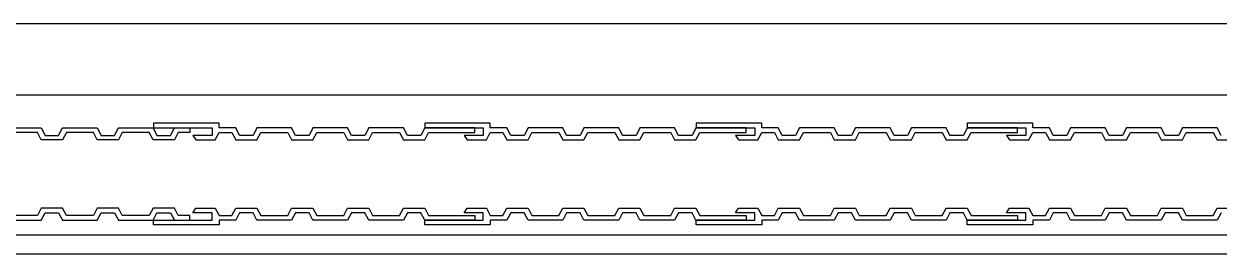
# Model space of a CAD drawing. Header units: inches. Extents: x -12530 to 36157, y 78659 to 110077.
# Drawn here: x 7731.7 to 8041.5, y 87925.6 to 87985.4 of the extents above; entities that cross this region are included whole.
import ezdxf

# ---------------------------------------------------------------- set-up
doc = ezdxf.new("R2010")
doc.units = ezdxf.units.IN
doc.header["$MEASUREMENT"] = 0
doc.layers.add('freecads.com', color=7, linetype='Continuous')

msp = doc.modelspace()

# ---------------------------------------------------------------- linework, layer by layer
at = {"layer": 'freecads.com'}
for p, q in [((8525.8, 87985.43), (7509.26, 87985.43)), ((8480.8, 87966.93), (7509.26, 87966.93)), ((7727.19, 87958.43), (7736.19, 87958.43)), ((7736.19, 87958.43), (7737.19, 87956.48)), ((7740.69, 87956.48), (7741.69, 87958.43)), ((7741.69, 87958.43), (7750.69, 87958.43)), ((7750.69, 87958.43), (7751.69, 87956.48)), ((7755.19, 87956.48), (7756.19, 87958.43)), ((7756.19, 87958.43), (7765.19, 87958.43)), ((7765.19, 87958.43), (7766.19, 87956.48)), ((7782.3, 87959.63), (7765.3, 87959.63)), ((7765.3, 87959.63), (7765.3, 87958.43)), ((7765.3, 87958.43), (7780.5, 87958.43)), ((7769.69, 87956.48), (7770.69, 87958.43)), ((7770.69, 87958.43), (7774.71, 87958.43)), ((7774.71, 87958.43), (7774.71, 87957.23)), ((7780.5, 87958.43), (7780.5, 87956.48)), ((7782.3, 87958.43), (7782.3, 87959.63)), ((7786.6, 87958.43), (7782.3, 87958.43)), ((7787.6, 87956.48), (7786.6, 87958.43)), ((7792.1, 87958.43), (7791.1, 87956.48)), ((7801.1, 87958.43), (7792.1, 87958.43)), ((7802.1, 87956.48), (7801.1, 87958.43)), ((7806.6, 87958.43), (7805.6, 87956.48)), ((7815.6, 87958.43), (7806.6, 87958.43)), ((7816.6, 87956.48), (7815.6, 87958.43)), ((7821.1, 87958.43), (7820.1, 87956.48)), ((7830.1, 87958.43), (7821.1, 87958.43)), ((7831.1, 87956.48), (7830.1, 87958.43)), ((7835.6, 87958.43), (7834.6, 87956.48)), ((7852.59, 87959.63), (7835.59, 87959.63)), ((7835.59, 87959.63), (7835.59, 87958.43)), ((7835.59, 87958.43), (7850.79, 87958.43)), ((7848.6, 87958.43), (7835.6, 87958.43)), ((7848.6, 87957.23), (7848.6, 87958.43)), ((7850.79, 87958.43), (7850.79, 87956.48)), ((7852.59, 87958.43), (7852.59, 87959.63)), ((7856.89, 87958.43), (7852.59, 87958.43)), ((7857.89, 87956.48), (7856.89, 87958.43)), ((7862.39, 87958.43), (7861.39, 87956.48)), ((7871.39, 87958.43), (7862.39, 87958.43)), ((7872.39, 87956.48), (7871.39, 87958.43)), ((7876.89, 87958.43), (7875.89, 87956.48)), ((7885.89, 87958.43), (7876.89, 87958.43)), ((7886.89, 87956.48), (7885.89, 87958.43)), ((7891.39, 87958.43), (7890.39, 87956.48)), ((7900.39, 87958.43), (7891.39, 87958.43)), ((7901.39, 87956.48), (7900.39, 87958.43)), ((7905.89, 87958.43), (7904.89, 87956.48)), ((7918.89, 87958.43), (7905.89, 87958.43)), ((7922.96, 87959.63), (7905.96, 87959.63)), ((7905.96, 87959.63), (7905.96, 87958.43)), ((7905.96, 87958.43), (7921.16, 87958.43)), ((7918.89, 87957.23), (7918.89, 87958.43)), ((7921.16, 87958.43), (7921.16, 87956.48)), ((7922.96, 87958.43), (7922.96, 87959.63)), ((7927.26, 87958.43), (7922.96, 87958.43)), ((7928.26, 87956.48), (7927.26, 87958.43)), ((7932.76, 87958.43), (7931.76, 87956.48)), ((7941.76, 87958.43), (7932.76, 87958.43)), ((7942.76, 87956.48), (7941.76, 87958.43)), ((7947.26, 87958.43), (7946.26, 87956.48)), ((7956.26, 87958.43), (7947.26, 87958.43)), ((7957.26, 87956.48), (7956.26, 87958.43)), ((7961.76, 87958.43), (7960.76, 87956.48)), ((7970.76, 87958.43), (7961.76, 87958.43)), ((7971.76, 87956.48), (7970.76, 87958.43)), ((7976.26, 87958.43), (7975.26, 87956.48)), ((7993.24, 87959.63), (7976.24, 87959.63)), ((7976.24, 87959.63), (7976.24, 87958.43)), ((7976.24, 87958.43), (7991.44, 87958.43)), ((7989.26, 87958.43), (7976.26, 87958.43)), ((7989.26, 87957.23), (7989.26, 87958.43)), ((7991.44, 87958.43), (7991.44, 87956.48)), ((7993.24, 87958.43), (7993.24, 87959.63)), ((7997.54, 87958.43), (7993.24, 87958.43)), ((7998.54, 87956.48), (7997.54, 87958.43)), ((8003.04, 87958.43), (8002.04, 87956.48)), ((8012.04, 87958.43), (8003.04, 87958.43)), ((8013.04, 87956.48), (8012.04, 87958.43)), ((8017.54, 87958.43), (8016.54, 87956.48)), ((8026.54, 87958.43), (8017.54, 87958.43)), ((8027.54, 87956.48), (8026.54, 87958.43)), ((8032.04, 87958.43), (8031.04, 87956.48)), ((8041.04, 87958.43), (8032.04, 87958.43)), ((8042.04, 87956.48), (8041.04, 87958.43)), ((7735.19, 87957.23), (7728.19, 87957.23)), ((7736.19, 87955.28), (7735.19, 87957.23)), ((7741.69, 87955.28), (7736.19, 87955.28)), ((7737.19, 87956.48), (7740.69, 87956.48)), ((7742.69, 87957.23), (7741.69, 87955.28)), ((7749.69, 87957.23), (7742.69, 87957.23)), ((7750.69, 87955.28), (7749.69, 87957.23)), ((7756.19, 87955.28), (7750.69, 87955.28)), ((7751.69, 87956.48), (7755.19, 87956.48)), ((7757.19, 87957.23), (7756.19, 87955.28)), ((7764.19, 87957.23), (7757.19, 87957.23)), ((7765.19, 87955.28), (7764.19, 87957.23)), ((7770.69, 87955.28), (7765.19, 87955.28)), ((7766.19, 87956.48), (7769.69, 87956.48)), ((7771.69, 87957.23), (7770.69, 87955.28)), ((7774.71, 87957.23), (7771.69, 87957.23)), ((7780.5, 87956.48), (7775.5, 87956.48)), ((7775.5, 87956.48), (7776.3, 87955.28)), ((7776.3, 87955.28), (7781.3, 87955.28)), ((7781.3, 87955.28), (7782.3, 87957.23)), ((7782.3, 87957.23), (7785.6, 87957.23)), ((7785.6, 87957.23), (7786.6, 87955.28)), ((7786.6, 87955.28), (7792.1, 87955.28)), ((7791.1, 87956.48), (7787.6, 87956.48)), ((7792.1, 87955.28), (7793.1, 87957.23)), ((7793.1, 87957.23), (7800.1, 87957.23)), ((7800.1, 87957.23), (7801.1, 87955.28)), ((7801.1, 87955.28), (7806.6, 87955.28)), ((7805.6, 87956.48), (7802.1, 87956.48)), ((7806.6, 87955.28), (7807.6, 87957.23)), ((7807.6, 87957.23), (7814.6, 87957.23)), ((7814.6, 87957.23), (7815.6, 87955.28)), ((7815.6, 87955.28), (7821.1, 87955.28)), ((7820.1, 87956.48), (7816.6, 87956.48)), ((7821.1, 87955.28), (7822.1, 87957.23)), ((7822.1, 87957.23), (7829.1, 87957.23)), ((7829.1, 87957.23), (7830.1, 87955.28)), ((7830.1, 87955.28), (7835.6, 87955.28)), ((7834.6, 87956.48), (7831.1, 87956.48)), ((7835.6, 87955.28), (7836.6, 87957.23)), ((7836.6, 87957.23), (7848.6, 87957.23)), ((7850.79, 87956.48), (7845.79, 87956.48)), ((7845.79, 87956.48), (7846.59, 87955.28)), ((7846.59, 87955.28), (7851.59, 87955.28)), ((7851.59, 87955.28), (7852.59, 87957.23)), ((7852.59, 87957.23), (7855.89, 87957.23)), ((7855.89, 87957.23), (7856.89, 87955.28)), ((7856.89, 87955.28), (7862.39, 87955.28)), ((7861.39, 87956.48), (7857.89, 87956.48)), ((7862.39, 87955.28), (7863.39, 87957.23)), ((7863.39, 87957.23), (7870.39, 87957.23)), ((7870.39, 87957.23), (7871.39, 87955.28)), ((7871.39, 87955.28), (7876.89, 87955.28)), ((7875.89, 87956.48), (7872.39, 87956.48)), ((7876.89, 87955.28), (7877.89, 87957.23)), ((7877.89, 87957.23), (7884.89, 87957.23)), ((7884.89, 87957.23), (7885.89, 87955.28)), ((7885.89, 87955.28), (7891.39, 87955.28)), ((7890.39, 87956.48), (7886.89, 87956.48)), ((7891.39, 87955.28), (7892.39, 87957.23)), ((7892.39, 87957.23), (7899.39, 87957.23)), ((7899.39, 87957.23), (7900.39, 87955.28)), ((7900.39, 87955.28), (7905.89, 87955.28)), ((7904.89, 87956.48), (7901.39, 87956.48)), ((7905.89, 87955.28), (7906.89, 87957.23)), ((7906.89, 87957.23), (7918.89, 87957.23)), ((7921.16, 87956.48), (7916.16, 87956.48)), ((7916.16, 87956.48), (7916.96, 87955.28)), ((7916.96, 87955.28), (7921.96, 87955.28)), ((7921.96, 87955.28), (7922.96, 87957.23)), ((7922.96, 87957.23), (7926.26, 87957.23)), ((7926.26, 87957.23), (7927.26, 87955.28)), ((7927.26, 87955.28), (7932.76, 87955.28)), ((7931.76, 87956.48), (7928.26, 87956.48)), ((7932.76, 87955.28), (7933.76, 87957.23)), ((7933.76, 87957.23), (7940.76, 87957.23)), ((7940.76, 87957.23), (7941.76, 87955.28)), ((7941.76, 87955.28), (7947.26, 87955.28)), ((7946.26, 87956.48), (7942.76, 87956.48)), ((7947.26, 87955.28), (7948.26, 87957.23)), ((7948.26, 87957.23), (7955.26, 87957.23)), ((7955.26, 87957.23), (7956.26, 87955.28)), ((7956.26, 87955.28), (7961.76, 87955.28)), ((7960.76, 87956.48), (7957.26, 87956.48)), ((7961.76, 87955.28), (7962.76, 87957.23)), ((7962.76, 87957.23), (7969.76, 87957.23)), ((7969.76, 87957.23), (7970.76, 87955.28)), ((7970.76, 87955.28), (7976.26, 87955.28)), ((7975.26, 87956.48), (7971.76, 87956.48)), ((7976.26, 87955.28), (7977.26, 87957.23)), ((7977.26, 87957.23), (7989.26, 87957.23)), ((7991.44, 87956.48), (7986.44, 87956.48)), ((7986.44, 87956.48), (7987.24, 87955.28)), ((7987.24, 87955.28), (7992.24, 87955.28)), ((7992.24, 87955.28), (7993.24, 87957.23)), ((7993.24, 87957.23), (7996.54, 87957.23)), ((7996.54, 87957.23), (7997.54, 87955.28)), ((7997.54, 87955.28), (8003.04, 87955.28)), ((8002.04, 87956.48), (7998.54, 87956.48)), ((8003.04, 87955.28), (8004.04, 87957.23)), ((8004.04, 87957.23), (8011.04, 87957.23)), ((8011.04, 87957.23), (8012.04, 87955.28)), ((8012.04, 87955.28), (8017.54, 87955.28)), ((8016.54, 87956.48), (8013.04, 87956.48)), ((8017.54, 87955.28), (8018.54, 87957.23)), ((8018.54, 87957.23), (8025.54, 87957.23)), ((8025.54, 87957.23), (8026.54, 87955.28)), ((8026.54, 87955.28), (8032.04, 87955.28)), ((8031.04, 87956.48), (8027.54, 87956.48)), ((8032.04, 87955.28), (8033.04, 87957.23)), ((8033.04, 87957.23), (8040.04, 87957.23)), ((8040.04, 87957.23), (8041.04, 87955.28)), ((8041.04, 87955.28), (8046.54, 87955.28)), ((7736.19, 87937.58), (7735.19, 87935.63)), ((7741.69, 87937.58), (7736.19, 87937.58)), ((7742.69, 87935.63), (7741.69, 87937.58)), ((7750.69, 87937.58), (7749.69, 87935.63)), ((7756.19, 87937.58), (7750.69, 87937.58)), ((7757.19, 87935.63), (7756.19, 87937.58)), ((7765.19, 87937.58), (7764.19, 87935.63)), ((7770.69, 87937.58), (7765.19, 87937.58)), ((7771.69, 87935.63), (7770.69, 87937.58)), ((7775.5, 87936.38), (7776.3, 87937.58)), ((7776.3, 87937.58), (7781.3, 87937.58)), ((7781.3, 87937.58), (7782.3, 87935.63)), ((7785.6, 87935.63), (7786.6, 87937.58)), ((7786.6, 87937.58), (7792.1, 87937.58)), ((7792.1, 87937.58), (7793.1, 87935.63)), ((7800.1, 87935.63), (7801.1, 87937.58)), ((7801.1, 87937.58), (7806.6, 87937.58)), ((7806.6, 87937.58), (7807.6, 87935.63)), ((7814.6, 87935.63), (7815.6, 87937.58)), ((7815.6, 87937.58), (7821.1, 87937.58)), ((7821.1, 87937.58), (7822.1, 87935.63)), ((7829.1, 87935.63), (7830.1, 87937.58)), ((7830.1, 87937.58), (7835.6, 87937.58)), ((7835.6, 87937.58), (7836.6, 87935.63)), ((7845.79, 87936.38), (7846.59, 87937.58)), ((7846.59, 87937.58), (7851.59, 87937.58)), ((7851.59, 87937.58), (7852.59, 87935.63)), ((7855.89, 87935.63), (7856.89, 87937.58)), ((7856.89, 87937.58), (7862.39, 87937.58)), ((7862.39, 87937.58), (7863.39, 87935.63)), ((7870.39, 87935.63), (7871.39, 87937.58)), ((7871.39, 87937.58), (7876.89, 87937.58)), ((7876.89, 87937.58), (7877.89, 87935.63)), ((7884.89, 87935.63), (7885.89, 87937.58)), ((7885.89, 87937.58), (7891.39, 87937.58)), ((7891.39, 87937.58), (7892.39, 87935.63)), ((7899.39, 87935.63), (7900.39, 87937.58)), ((7900.39, 87937.58), (7905.89, 87937.58)), ((7905.89, 87937.58), (7906.89, 87935.63)), ((7916.16, 87936.38), (7916.96, 87937.58)), ((7916.96, 87937.58), (7921.96, 87937.58)), ((7921.96, 87937.58), (7922.96, 87935.63)), ((7926.26, 87935.63), (7927.26, 87937.58)), ((7927.26, 87937.58), (7932.76, 87937.58)), ((7932.76, 87937.58), (7933.76, 87935.63)), ((7940.76, 87935.63), (7941.76, 87937.58)), ((7941.76, 87937.58), (7947.26, 87937.58)), ((7947.26, 87937.58), (7948.26, 87935.63)), ((7955.26, 87935.63), (7956.26, 87937.58)), ((7956.26, 87937.58), (7961.76, 87937.58)), ((7961.76, 87937.58), (7962.76, 87935.63)), ((7969.76, 87935.63), (7970.76, 87937.58)), ((7970.76, 87937.58), (7976.26, 87937.58)), ((7976.26, 87937.58), (7977.26, 87935.63)), ((7986.44, 87936.38), (7987.24, 87937.58)), ((7987.24, 87937.58), (7992.24, 87937.58)), ((7992.24, 87937.58), (7993.24, 87935.63)), ((7996.54, 87935.63), (7997.54, 87937.58)), ((7997.54, 87937.58), (8003.04, 87937.58)), ((8003.04, 87937.58), (8004.04, 87935.63)), ((8011.04, 87935.63), (8012.04, 87937.58)), ((8012.04, 87937.58), (8017.54, 87937.58)), ((8017.54, 87937.58), (8018.54, 87935.63)), ((8025.54, 87935.63), (8026.54, 87937.58)), ((8026.54, 87937.58), (8032.04, 87937.58)), ((8032.04, 87937.58), (8033.04, 87935.63)), ((8040.04, 87935.63), (8041.04, 87937.58)), ((8041.04, 87937.58), (8046.54, 87937.58)), ((7727.19, 87934.43), (7736.19, 87934.43)), ((7735.19, 87935.63), (7728.19, 87935.63)), ((7736.19, 87934.43), (7737.19, 87936.38)), ((7737.19, 87936.38), (7740.69, 87936.38)), ((7740.69, 87936.38), (7741.69, 87934.43)), ((7741.69, 87934.43), (7750.69, 87934.43)), ((7749.69, 87935.63), (7742.69, 87935.63)), ((7750.69, 87934.43), (7751.69, 87936.38)), ((7751.69, 87936.38), (7755.19, 87936.38)), ((7755.19, 87936.38), (7756.19, 87934.43)), ((7756.19, 87934.43), (7765.19, 87934.43)), ((7764.19, 87935.63), (7757.19, 87935.63)), ((7765.19, 87934.43), (7766.19, 87936.38)), ((7765.3, 87933.23), (7765.3, 87934.43)), ((7765.3, 87934.43), (7780.5, 87934.43)), ((7766.19, 87936.38), (7769.69, 87936.38)), ((7769.69, 87936.38), (7770.69, 87934.43)), ((7770.69, 87934.43), (7774.71, 87934.43)), ((7774.71, 87935.63), (7771.69, 87935.63)), ((7774.71, 87934.43), (7774.71, 87935.63)), ((7780.5, 87936.38), (7775.5, 87936.38)), ((7780.5, 87934.43), (7780.5, 87936.38)), ((7782.3, 87935.63), (7785.6, 87935.63)), ((7786.6, 87934.43), (7782.3, 87934.43)), ((7782.3, 87934.43), (7782.3, 87933.23)), ((7787.6, 87936.38), (7786.6, 87934.43)), ((7791.1, 87936.38), (7787.6, 87936.38)), ((7792.1, 87934.43), (7791.1, 87936.38)), ((7801.1, 87934.43), (7792.1, 87934.43)), ((7793.1, 87935.63), (7800.1, 87935.63)), ((7802.1, 87936.38), (7801.1, 87934.43)), ((7805.6, 87936.38), (7802.1, 87936.38)), ((7806.6, 87934.43), (7805.6, 87936.38)), ((7815.6, 87934.43), (7806.6, 87934.43)), ((7807.6, 87935.63), (7814.6, 87935.63)), ((7816.6, 87936.38), (7815.6, 87934.43)), ((7820.1, 87936.38), (7816.6, 87936.38)), ((7821.1, 87934.43), (7820.1, 87936.38)), ((7830.1, 87934.43), (7821.1, 87934.43)), ((7822.1, 87935.63), (7829.1, 87935.63)), ((7831.1, 87936.38), (7830.1, 87934.43)), ((7834.6, 87936.38), (7831.1, 87936.38)), ((7835.6, 87934.43), (7834.6, 87936.38)), ((7835.59, 87933.23), (7835.59, 87934.43)), ((7835.59, 87934.43), (7850.79, 87934.43)), ((7848.6, 87934.43), (7835.6, 87934.43)), ((7836.6, 87935.63), (7848.6, 87935.63)), ((7850.79, 87936.38), (7845.79, 87936.38)), ((7848.6, 87935.63), (7848.6, 87934.43)), ((7850.79, 87934.43), (7850.79, 87936.38)), ((7852.59, 87935.63), (7855.89, 87935.63)), ((7856.89, 87934.43), (7852.59, 87934.43)), ((7852.59, 87934.43), (7852.59, 87933.23)), ((7857.89, 87936.38), (7856.89, 87934.43)), ((7861.39, 87936.38), (7857.89, 87936.38)), ((7862.39, 87934.43), (7861.39, 87936.38)), ((7871.39, 87934.43), (7862.39, 87934.43)), ((7863.39, 87935.63), (7870.39, 87935.63)), ((7872.39, 87936.38), (7871.39, 87934.43)), ((7875.89, 87936.38), (7872.39, 87936.38)), ((7876.89, 87934.43), (7875.89, 87936.38)), ((7885.89, 87934.43), (7876.89, 87934.43)), ((7877.89, 87935.63), (7884.89, 87935.63)), ((7886.89, 87936.38), (7885.89, 87934.43)), ((7890.39, 87936.38), (7886.89, 87936.38)), ((7891.39, 87934.43), (7890.39, 87936.38)), ((7900.39, 87934.43), (7891.39, 87934.43)), ((7892.39, 87935.63), (7899.39, 87935.63)), ((7901.39, 87936.38), (7900.39, 87934.43)), ((7904.89, 87936.38), (7901.39, 87936.38)), ((7905.89, 87934.43), (7904.89, 87936.38)), ((7918.89, 87934.43), (7905.89, 87934.43)), ((7905.96, 87933.23), (7905.96, 87934.43)), ((7905.96, 87934.43), (7921.16, 87934.43)), ((7906.89, 87935.63), (7918.89, 87935.63)), ((7921.16, 87936.38), (7916.16, 87936.38)), ((7918.89, 87935.63), (7918.89, 87934.43)), ((7921.16, 87934.43), (7921.16, 87936.38)), ((7922.96, 87935.63), (7926.26, 87935.63)), ((7927.26, 87934.43), (7922.96, 87934.43)), ((7922.96, 87934.43), (7922.96, 87933.23)), ((7928.26, 87936.38), (7927.26, 87934.43)), ((7931.76, 87936.38), (7928.26, 87936.38)), ((7932.76, 87934.43), (7931.76, 87936.38)), ((7941.76, 87934.43), (7932.76, 87934.43)), ((7933.76, 87935.63), (7940.76, 87935.63)), ((7942.76, 87936.38), (7941.76, 87934.43)), ((7946.26, 87936.38), (7942.76, 87936.38)), ((7947.26, 87934.43), (7946.26, 87936.38)), ((7956.26, 87934.43), (7947.26, 87934.43)), ((7948.26, 87935.63), (7955.26, 87935.63)), ((7957.26, 87936.38), (7956.26, 87934.43)), ((7960.76, 87936.38), (7957.26, 87936.38)), ((7961.76, 87934.43), (7960.76, 87936.38)), ((7970.76, 87934.43), (7961.76, 87934.43)), ((7962.76, 87935.63), (7969.76, 87935.63)), ((7971.76, 87936.38), (7970.76, 87934.43)), ((7975.26, 87936.38), (7971.76, 87936.38)), ((7976.26, 87934.43), (7975.26, 87936.38)), ((7976.24, 87933.23), (7976.24, 87934.43)), ((7976.24, 87934.43), (7991.44, 87934.43)), ((7989.26, 87934.43), (7976.26, 87934.43)), ((7977.26, 87935.63), (7989.26, 87935.63)), ((7991.44, 87936.38), (7986.44, 87936.38)), ((7989.26, 87935.63), (7989.26, 87934.43)), ((7991.44, 87934.43), (7991.44, 87936.38)), ((7993.24, 87935.63), (7996.54, 87935.63)), ((7997.54, 87934.43), (7993.24, 87934.43)), ((7993.24, 87934.43), (7993.24, 87933.23)), ((7998.54, 87936.38), (7997.54, 87934.43)), ((8002.04, 87936.38), (7998.54, 87936.38)), ((8003.04, 87934.43), (8002.04, 87936.38)), ((8012.04, 87934.43), (8003.04, 87934.43)), ((8004.04, 87935.63), (8011.04, 87935.63)), ((8013.04, 87936.38), (8012.04, 87934.43)), ((8016.54, 87936.38), (8013.04, 87936.38)), ((8017.54, 87934.43), (8016.54, 87936.38)), ((8026.54, 87934.43), (8017.54, 87934.43)), ((8018.54, 87935.63), (8025.54, 87935.63)), ((8027.54, 87936.38), (8026.54, 87934.43)), ((8031.04, 87936.38), (8027.54, 87936.38)), ((8032.04, 87934.43), (8031.04, 87936.38)), ((8041.04, 87934.43), (8032.04, 87934.43)), ((8033.04, 87935.63), (8040.04, 87935.63)), ((8042.04, 87936.38), (8041.04, 87934.43)), ((8477.8, 87930.44), (7512.26, 87930.63)), ((7782.3, 87933.23), (7765.3, 87933.23)), ((7852.59, 87933.23), (7835.59, 87933.23)), ((7922.96, 87933.23), (7905.96, 87933.23)), ((7993.24, 87933.23), (7976.24, 87933.23)), ((8523, 87925.63), (7512.26, 87925.63))]:
    msp.add_line(p, q, dxfattribs=at)

doc.saveas('drawing.dxf')
